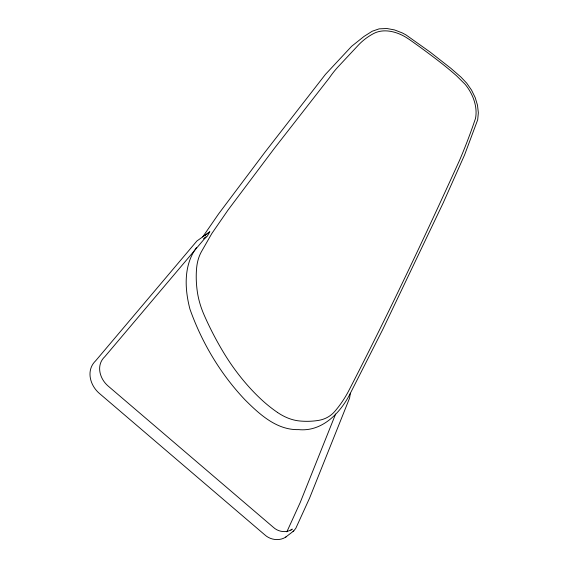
<?xml version="1.0" encoding="UTF-8"?>
<svg xmlns="http://www.w3.org/2000/svg" width="568" height="568" viewBox="0 0 568 568"><rect width="100%" height="100%" fill="white"/><g stroke="black" fill="none" stroke-linecap="round" stroke-linejoin="round"><path stroke-width="0.85" d="M202.719 236.913L218.573 213.93L264.787 152.416L325.393 74.443L351.62 46.313L364.095 36.373L372.239 31.226L379.14 28.861L386.893 28.506L394.554 29.934L402.293 32.93L406.106 34.982L430.232 52.149L450.729 68.203L460.904 77.049L466.711 83.169L471.554 90.12L475.203 97.597L477.503 105.257L478.341 112.755L477.695 119.763L464.567 154.957L443.161 202.989L382.711 329.575L350.371 393.241L349.568 398.14L309.56 498.157L295.829 528.254L293.741 530.938L285.512 537.264C279.051 541.247 270.254 539.927 264.766 534.829L99.144 393.212C89.822 385.083 85.889 370.087 95.701 360.744L196.904 240.995L209.791 231.815L207.299 236.167L203.855 238.809M335.617 414.015L300.167 502.623L286.84 531.847M350.371 393.241C340.608 412.709 322.312 431.964 298.725 429.621C276.808 430.281 259.569 414.356 245.064 399.879C220.54 374.063 201.846 342.639 189.946 309.141C184.657 288.934 183.421 265.306 196.492 247.634M204.977 235.521L209.791 231.815M203.905 238.588L205.971 237.005L104.895 356.597C95.836 365.018 99.521 378.522 107.956 385.885L273.407 527.352C278.377 532.003 286.627 533.231 292.264 529.106L290.887 530.164M285.512 537.264L286.18 536.753M293.074 531.442L293.741 530.938M277.525 412.467A48.536 34.506 52.4 0 0 299.627 420.973A110.561 78.597 52.4 0 0 318.364 420.419A51.475 36.593 52.4 0 0 334.694 411.495A199.482 141.815 52.4 0 0 348.333 391.544C387.596 315.545 424.225 238.141 459.583 160.254A890.638 633.157 52.4 0 0 473.094 125.464L475.473 118.527A37.247 26.476 52.4 0 0 465.242 84.433L456.509 75.757A266.662 189.57 52.4 0 0 439.44 61.663A618.815 439.923 52.4 0 0 409.152 39.362L405.587 37.069A45.603 32.419 52.4 0 0 387.447 30.956A41.791 29.713 52.4 0 0 373.68 33.519A114.672 81.515 52.4 0 0 358.692 44.787L337.797 67.145A183.251 130.278 52.4 0 0 329.334 77.894L274.266 148.489L228.08 209.968L211.779 233.597L201.69 251.212A61.564 43.764 52.4 0 0 196.649 267.776A111.307 79.129 52.4 0 0 197.259 291.228A77.61 55.174 52.4 0 0 204.089 314.913A243.665 173.219 52.4 0 0 223.977 353.189A161.142 114.558 52.4 0 0 247.449 385.203A142.88 101.573 52.4 0 0 261.095 399.276A107.267 76.254 52.4 0 0 277.525 412.467"/></g></svg>
